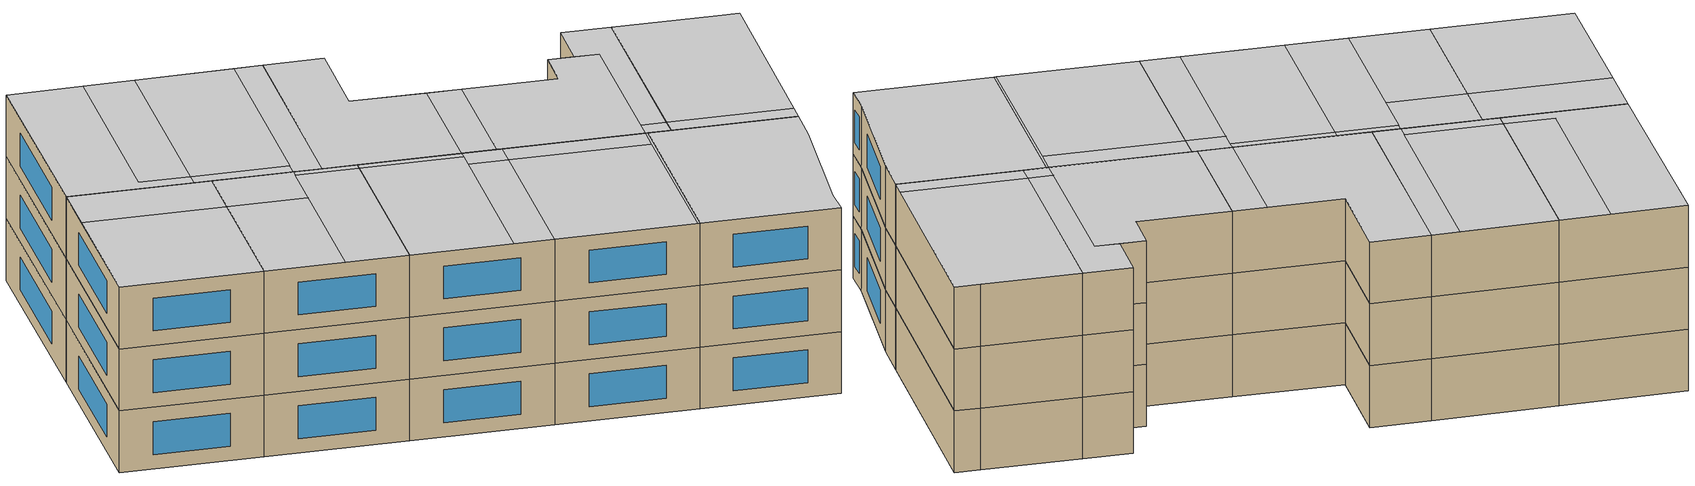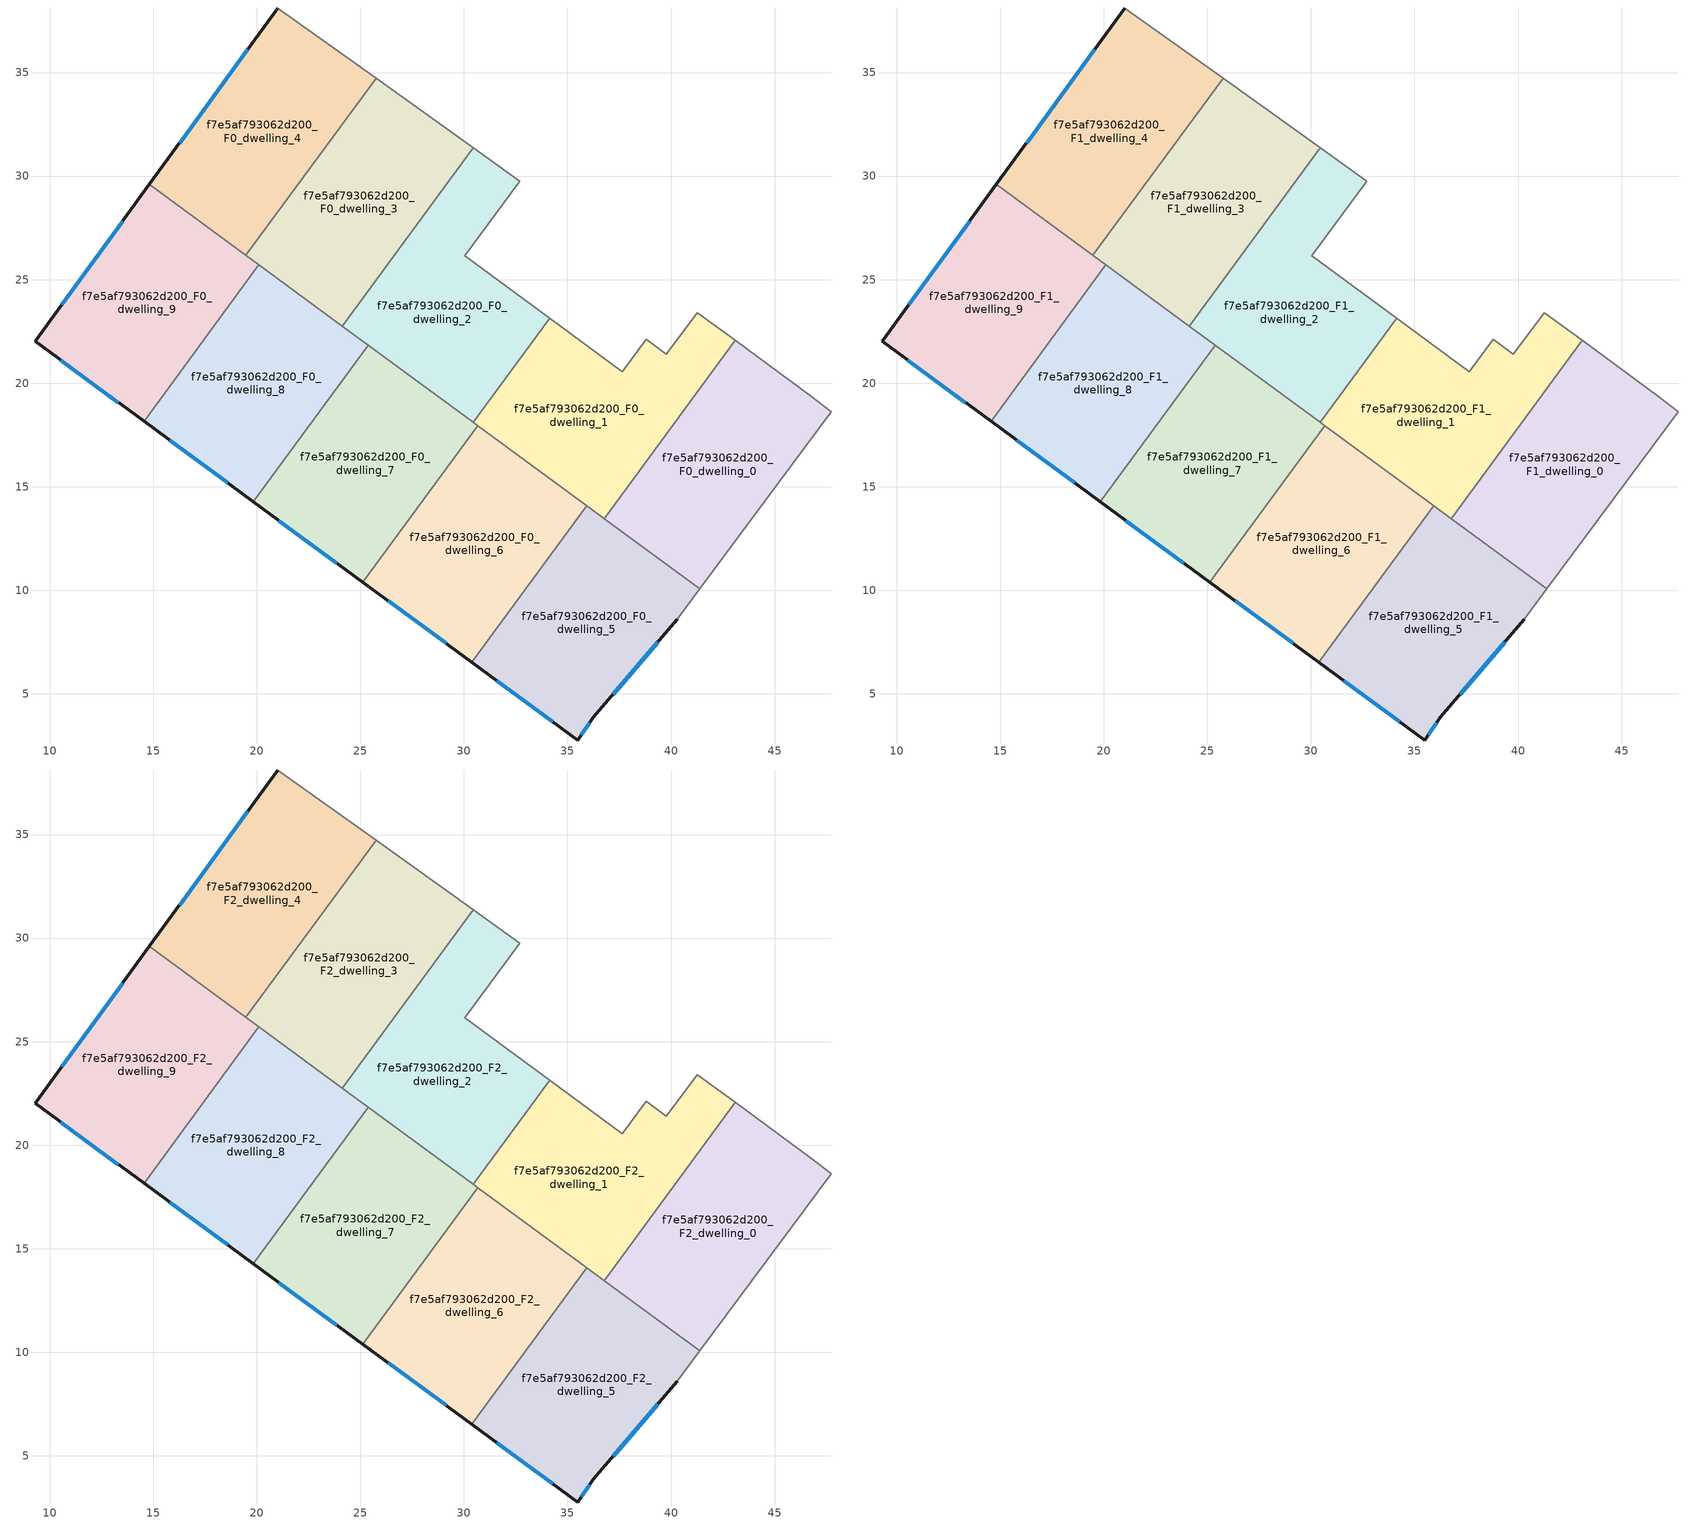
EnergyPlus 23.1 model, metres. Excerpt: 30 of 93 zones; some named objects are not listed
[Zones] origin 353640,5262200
f7e5af793062d200_F0_dwelling_0
 floor ground (EU_floor_Construction): 46.79,19.33 47.75,18.62 41.39,10.07 36.78,13.46 43.1,22.06 z0
 wall to f7e5af793062d200_F0_dwelling_1 (EU_wall_Construction): 43.1,22.06 36.78,13.46 z0:3
 wall adiabatic (EU_wall_Construction): 41.39,10.07 47.75,18.62 46.79,19.33 43.1,22.06 z0:3
 wall to f7e5af793062d200_F0_dwelling_5 (EU_wall_Construction): 36.78,13.46 41.39,10.07 z0:3
f7e5af793062d200_F0_dwelling_1
 floor ground (EU_floor_Construction): 43.1,22.06 36.78,13.46 30.66,17.95 30.46,18.1 34.15,23.13 37.64,20.55 38.8,22.12 39.78,21.4 41.27,23.41 z0
 wall adiabatic (EU_wall_Construction): 43.1,22.06 41.27,23.41 39.78,21.4 38.8,22.12 37.64,20.55 34.15,23.13 z0:3
 wall to f7e5af793062d200_F0_dwelling_2 (EU_wall_Construction): 34.15,23.13 30.46,18.1 z0:3
 wall to f7e5af793062d200_F0_dwelling_6 (EU_wall_Construction): 30.66,17.95 35.93,14.08 z0:3
 wall to f7e5af793062d200_F0_dwelling_7 (EU_wall_Construction): 30.46,18.1 30.66,17.95 z0:3
 wall to f7e5af793062d200_F0_dwelling_5 (EU_wall_Construction): 35.93,14.08 36.78,13.46 z0:3
f7e5af793062d200_F0_dwelling_2
 floor ground (EU_floor_Construction): 32.7,29.74 30.04,26.16 34.15,23.13 30.46,18.1 24.12,22.75 30.44,31.36 z0
 wall to f7e5af793062d200_F0_dwelling_3 (EU_wall_Construction): 30.44,31.36 24.12,22.75 z0:3
 wall adiabatic (EU_wall_Construction): 34.15,23.13 30.04,26.16 32.7,29.74 30.44,31.36 z0:3
 wall to f7e5af793062d200_F0_dwelling_7 (EU_wall_Construction): 25.38,21.83 30.46,18.1 z0:3
 wall to f7e5af793062d200_F0_dwelling_8 (EU_wall_Construction): 24.12,22.75 25.38,21.83 z0:3
f7e5af793062d200_F0_dwelling_3
 floor ground (EU_floor_Construction): 30.44,31.36 24.12,22.75 19.47,26.17 25.76,34.72 z0
 wall to f7e5af793062d200_F0_dwelling_4 (EU_wall_Construction): 25.76,34.72 19.47,26.17 z0:3
 wall adiabatic (EU_wall_Construction): 30.44,31.36 25.76,34.72 z0:3
 wall to f7e5af793062d200_F0_dwelling_8 (EU_wall_Construction): 20.1,25.71 24.12,22.75 z0:3
 wall to f7e5af793062d200_F0_dwelling_9 (EU_wall_Construction): 19.47,26.17 20.1,25.71 z0:3
f7e5af793062d200_F0_dwelling_4
 floor ground (EU_floor_Construction): 25.76,34.72 19.47,26.17 14.81,29.59 21.02,38.12 z0
 wall outside (EU_wall_Construction): 21.02,38.12 14.81,29.59 z0:3
 wall adiabatic (EU_wall_Construction): 25.76,34.72 21.02,38.12 z0:3
 wall to f7e5af793062d200_F0_dwelling_9 (EU_wall_Construction): 14.81,29.59 19.47,26.17 z0:3
 window (EU_Window_Construction): 19.56,36.11 16.27,31.6 z0.7:2.3
f7e5af793062d200_F0_dwelling_5
 floor ground (EU_floor_Construction): 41.39,10.07 40.3,8.6 36.25,3.87 35.49,2.77 30.38,6.52 35.93,14.08 z0
 wall outside (EU_wall_Construction): 30.38,6.52 35.49,2.77 36.25,3.87 40.3,8.6 z0:3
 wall to f7e5af793062d200_F0_dwelling_6 (EU_wall_Construction): 35.93,14.08 30.38,6.52 z0:3
 wall adiabatic (EU_wall_Construction): 40.3,8.6 41.39,10.07 z0:3
 window (EU_Window_Construction): 37.2,4.98 39.35,7.49 / 35.67,3.03 36.07,3.61 / 31.58,5.64 34.29,3.65 z0.7:2.3
f7e5af793062d200_F0_dwelling_6
 floor ground (EU_floor_Construction): 35.93,14.08 30.38,6.52 25.1,10.4 30.66,17.95 z0
 wall outside (EU_wall_Construction): 25.1,10.4 30.38,6.52 z0:3
 wall to f7e5af793062d200_F0_dwelling_7 (EU_wall_Construction): 30.66,17.95 25.1,10.4 z0:3
 window (EU_Window_Construction): 26.34,9.49 29.14,7.43 z0.7:2.3
f7e5af793062d200_F0_dwelling_7
 floor ground (EU_floor_Construction): 30.66,17.95 25.1,10.4 19.83,14.28 25.38,21.83 z0
 wall outside (EU_wall_Construction): 19.83,14.28 25.1,10.4 z0:3
 wall to f7e5af793062d200_F0_dwelling_8 (EU_wall_Construction): 25.38,21.83 19.83,14.28 z0:3
 window (EU_Window_Construction): 21.07,13.36 23.87,11.31 z0.7:2.3
f7e5af793062d200_F0_dwelling_8
 floor ground (EU_floor_Construction): 25.38,21.83 19.83,14.28 14.55,18.15 20.1,25.71 z0
 wall outside (EU_wall_Construction): 14.55,18.15 19.83,14.28 z0:3
 wall to f7e5af793062d200_F0_dwelling_9 (EU_wall_Construction): 20.1,25.71 14.55,18.15 z0:3
 window (EU_Window_Construction): 15.79,17.24 18.59,15.19 z0.7:2.3
f7e5af793062d200_F0_dwelling_9
 floor ground (EU_floor_Construction): 20.1,25.71 14.55,18.15 9.29,22.02 14.81,29.59 z0
 wall outside (EU_wall_Construction): 14.81,29.59 9.29,22.02 14.55,18.15 z0:3
 window (EU_Window_Construction): 10.53,21.11 13.32,19.06 / 13.52,27.82 10.59,23.8 z0.7:2.3
f7e5af793062d200_F1_dwelling_0
 floor to f7e5af793062d200_F0_dwelling_0 (EU_floor_Construction): 46.79,19.33 47.75,18.62 41.39,10.07 36.78,13.46 43.1,22.06 z3
 wall to f7e5af793062d200_F1_dwelling_1 (EU_wall_Construction): 43.1,22.06 36.78,13.46 z3:6
 wall adiabatic (EU_wall_Construction): 41.39,10.07 47.75,18.62 46.79,19.33 43.1,22.06 z3:6
 wall to f7e5af793062d200_F1_dwelling_5 (EU_wall_Construction): 36.78,13.46 41.39,10.07 z3:6
f7e5af793062d200_F1_dwelling_1
 floor to f7e5af793062d200_F0_dwelling_1 (EU_floor_Construction): 43.1,22.06 36.78,13.46 30.66,17.95 30.46,18.1 34.15,23.13 37.64,20.55 38.8,22.12 39.78,21.4 41.27,23.41 z3
 wall adiabatic (EU_wall_Construction): 43.1,22.06 41.27,23.41 39.78,21.4 38.8,22.12 37.64,20.55 34.15,23.13 z3:6
 wall to f7e5af793062d200_F1_dwelling_2 (EU_wall_Construction): 34.15,23.13 30.46,18.1 z3:6
 wall to f7e5af793062d200_F1_dwelling_6 (EU_wall_Construction): 30.66,17.95 35.93,14.08 z3:6
 wall to f7e5af793062d200_F1_dwelling_7 (EU_wall_Construction): 30.46,18.1 30.66,17.95 z3:6
 wall to f7e5af793062d200_F1_dwelling_5 (EU_wall_Construction): 35.93,14.08 36.78,13.46 z3:6
f7e5af793062d200_F1_dwelling_2
 floor to f7e5af793062d200_F0_dwelling_2 (EU_floor_Construction): 32.7,29.74 30.04,26.16 34.15,23.13 30.46,18.1 24.12,22.75 30.44,31.36 z3
 wall to f7e5af793062d200_F1_dwelling_3 (EU_wall_Construction): 30.44,31.36 24.12,22.75 z3:6
 wall adiabatic (EU_wall_Construction): 34.15,23.13 30.04,26.16 32.7,29.74 30.44,31.36 z3:6
 wall to f7e5af793062d200_F1_dwelling_7 (EU_wall_Construction): 25.38,21.83 30.46,18.1 z3:6
 wall to f7e5af793062d200_F1_dwelling_8 (EU_wall_Construction): 24.12,22.75 25.38,21.83 z3:6
f7e5af793062d200_F1_dwelling_3
 floor to f7e5af793062d200_F0_dwelling_3 (EU_floor_Construction): 30.44,31.36 24.12,22.75 19.47,26.17 25.76,34.72 z3
 wall to f7e5af793062d200_F1_dwelling_4 (EU_wall_Construction): 25.76,34.72 19.47,26.17 z3:6
 wall adiabatic (EU_wall_Construction): 30.44,31.36 25.76,34.72 z3:6
 wall to f7e5af793062d200_F1_dwelling_8 (EU_wall_Construction): 20.1,25.71 24.12,22.75 z3:6
 wall to f7e5af793062d200_F1_dwelling_9 (EU_wall_Construction): 19.47,26.17 20.1,25.71 z3:6
f7e5af793062d200_F1_dwelling_4
 floor to f7e5af793062d200_F0_dwelling_4 (EU_floor_Construction): 25.76,34.72 19.47,26.17 14.81,29.59 21.02,38.12 z3
 wall outside (EU_wall_Construction): 21.02,38.12 14.81,29.59 z3:6
 wall adiabatic (EU_wall_Construction): 25.76,34.72 21.02,38.12 z3:6
 wall to f7e5af793062d200_F1_dwelling_9 (EU_wall_Construction): 14.81,29.59 19.47,26.17 z3:6
 window (EU_Window_Construction): 19.56,36.11 16.27,31.6 z3.7:5.3
f7e5af793062d200_F1_dwelling_5
 floor to f7e5af793062d200_F0_dwelling_5 (EU_floor_Construction): 41.39,10.07 40.3,8.6 36.25,3.87 35.49,2.77 30.38,6.52 35.93,14.08 z3
 wall outside (EU_wall_Construction): 30.38,6.52 35.49,2.77 36.25,3.87 40.3,8.6 z3:6
 wall to f7e5af793062d200_F1_dwelling_6 (EU_wall_Construction): 35.93,14.08 30.38,6.52 z3:6
 wall adiabatic (EU_wall_Construction): 40.3,8.6 41.39,10.07 z3:6
 window (EU_Window_Construction): 37.2,4.98 39.35,7.49 / 35.67,3.03 36.07,3.61 / 31.58,5.64 34.29,3.65 z3.7:5.3
f7e5af793062d200_F1_dwelling_6
 floor to f7e5af793062d200_F0_dwelling_6 (EU_floor_Construction): 35.93,14.08 30.38,6.52 25.1,10.4 30.66,17.95 z3
 wall outside (EU_wall_Construction): 25.1,10.4 30.38,6.52 z3:6
 wall to f7e5af793062d200_F1_dwelling_7 (EU_wall_Construction): 30.66,17.95 25.1,10.4 z3:6
 window (EU_Window_Construction): 26.34,9.49 29.14,7.43 z3.7:5.3
f7e5af793062d200_F1_dwelling_7
 floor to f7e5af793062d200_F0_dwelling_7 (EU_floor_Construction): 30.66,17.95 25.1,10.4 19.83,14.28 25.38,21.83 z3
 wall outside (EU_wall_Construction): 19.83,14.28 25.1,10.4 z3:6
 wall to f7e5af793062d200_F1_dwelling_8 (EU_wall_Construction): 25.38,21.83 19.83,14.28 z3:6
 window (EU_Window_Construction): 21.07,13.36 23.87,11.31 z3.7:5.3
f7e5af793062d200_F1_dwelling_8
 floor to f7e5af793062d200_F0_dwelling_8 (EU_floor_Construction): 25.38,21.83 19.83,14.28 14.55,18.15 20.1,25.71 z3
 wall outside (EU_wall_Construction): 14.55,18.15 19.83,14.28 z3:6
 wall to f7e5af793062d200_F1_dwelling_9 (EU_wall_Construction): 20.1,25.71 14.55,18.15 z3:6
 window (EU_Window_Construction): 15.79,17.24 18.59,15.19 z3.7:5.3
f7e5af793062d200_F1_dwelling_9
 floor to f7e5af793062d200_F0_dwelling_9 (EU_floor_Construction): 20.1,25.71 14.55,18.15 9.29,22.02 14.81,29.59 z3
 wall outside (EU_wall_Construction): 14.81,29.59 9.29,22.02 14.55,18.15 z3:6
 window (EU_Window_Construction): 10.53,21.11 13.32,19.06 / 13.52,27.82 10.59,23.8 z3.7:5.3
f7e5af793062d200_F2_dwelling_0
 floor to f7e5af793062d200_F1_dwelling_0 (EU_floor_Construction): 46.79,19.33 47.75,18.62 41.39,10.07 36.78,13.46 43.1,22.06 z6
 wall to f7e5af793062d200_F2_dwelling_1 (EU_wall_Construction): 43.1,22.06 36.78,13.46 z6:9
 wall adiabatic (EU_wall_Construction): 41.39,10.07 47.75,18.62 46.79,19.33 43.1,22.06 z6:9
 wall to f7e5af793062d200_F2_dwelling_5 (EU_wall_Construction): 36.78,13.46 41.39,10.07 z6:9
 ceiling to f7e5af793062d200_F3_dwelling_1 (EU_floor_Construction): 41.88,10.73 47.75,18.62 46.79,19.33 43.1,22.06 37.26,14.12 z9
 ceiling adiabatic (EU_roof_Construction): 41.39,10.07 41.88,10.73 37.26,14.12 36.78,13.46 z9
f7e5af793062d200_F2_dwelling_1
 floor to f7e5af793062d200_F1_dwelling_1 (EU_floor_Construction): 43.1,22.06 36.78,13.46 30.66,17.95 30.46,18.1 34.15,23.13 37.64,20.55 38.8,22.12 39.78,21.4 41.27,23.41 z6
 wall adiabatic (EU_wall_Construction): 43.1,22.06 41.27,23.41 39.78,21.4 38.8,22.12 37.64,20.55 34.15,23.13 z6:9
 wall to f7e5af793062d200_F2_dwelling_2 (EU_wall_Construction): 34.15,23.13 30.46,18.1 z6:9
 wall to f7e5af793062d200_F2_dwelling_6 (EU_wall_Construction): 30.66,17.95 35.93,14.08 z6:9
 wall to f7e5af793062d200_F2_dwelling_7 (EU_wall_Construction): 30.46,18.1 30.66,17.95 z6:9
 wall to f7e5af793062d200_F2_dwelling_5 (EU_wall_Construction): 35.93,14.08 36.78,13.46 z6:9
 ceiling to f7e5af793062d200_F3_dwelling_3 (EU_floor_Construction): 35.83,14.15 40.67,20.73 38.8,22.12 37.64,20.55 34.15,23.13 30.46,18.1 30.66,17.95 z9
 ceiling to f7e5af793062d200_F3_dwelling_1 (EU_floor_Construction): 37.26,14.12 43.1,22.06 41.27,23.41 39.78,21.4 40.67,20.73 36.32,14.81 z9
 ceiling to f7e5af793062d200_F3_dwelling_0 (EU_floor_Construction): 36.78,13.46 37.26,14.12 36.32,14.81 35.83,14.15 z9
f7e5af793062d200_F2_dwelling_2
 floor to f7e5af793062d200_F1_dwelling_2 (EU_floor_Construction): 32.7,29.74 30.04,26.16 34.15,23.13 30.46,18.1 24.12,22.75 30.44,31.36 z6
 wall to f7e5af793062d200_F2_dwelling_3 (EU_wall_Construction): 30.44,31.36 24.12,22.75 z6:9
 wall adiabatic (EU_wall_Construction): 34.15,23.13 30.04,26.16 32.7,29.74 30.44,31.36 z6:9
 wall to f7e5af793062d200_F2_dwelling_7 (EU_wall_Construction): 25.38,21.83 30.46,18.1 z6:9
 wall to f7e5af793062d200_F2_dwelling_8 (EU_wall_Construction): 24.12,22.75 25.38,21.83 z6:9
 ceiling to f7e5af793062d200_F3_dwelling_5 (EU_floor_Construction): 29.17,19.05 32.86,24.08 30.04,26.16 32.7,29.74 30.44,31.36 24.12,22.75 z9
 ceiling to f7e5af793062d200_F3_dwelling_3 (EU_floor_Construction): 30.46,18.1 34.15,23.13 32.86,24.08 29.17,19.05 z9
f7e5af793062d200_F2_dwelling_3
 floor to f7e5af793062d200_F1_dwelling_3 (EU_floor_Construction): 30.44,31.36 24.12,22.75 19.47,26.17 25.76,34.72 z6
 wall to f7e5af793062d200_F2_dwelling_4 (EU_wall_Construction): 25.76,34.72 19.47,26.17 z6:9
 wall adiabatic (EU_wall_Construction): 30.44,31.36 25.76,34.72 z6:9
 wall to f7e5af793062d200_F2_dwelling_8 (EU_wall_Construction): 20.1,25.71 24.12,22.75 z6:9
 wall to f7e5af793062d200_F2_dwelling_9 (EU_wall_Construction): 19.47,26.17 20.1,25.71 z6:9
 ceiling to f7e5af793062d200_F3_dwelling_7 (EU_floor_Construction): 23.43,24.03 29.38,32.12 25.76,34.72 19.84,26.67 z9
 ceiling to f7e5af793062d200_F3_dwelling_5 (EU_floor_Construction): 24.12,22.75 30.44,31.36 29.38,32.12 23.06,23.53 z9
 ceiling to f7e5af793062d200_F3_dwelling_8 (EU_floor_Construction): 23.06,23.53 23.43,24.03 19.84,26.67 19.47,26.17 z9
f7e5af793062d200_F2_dwelling_4
 floor to f7e5af793062d200_F1_dwelling_4 (EU_floor_Construction): 25.76,34.72 19.47,26.17 14.81,29.59 21.02,38.12 z6
 wall outside (EU_wall_Construction): 21.02,38.12 14.81,29.59 z6:9
 wall adiabatic (EU_wall_Construction): 25.76,34.72 21.02,38.12 z6:9
 wall to f7e5af793062d200_F2_dwelling_9 (EU_wall_Construction): 14.81,29.59 19.47,26.17 z6:9
 window (EU_Window_Construction): 19.56,36.11 16.27,31.6 z6.7:8.3
 ceiling to f7e5af793062d200_F3_dwelling_8 (EU_floor_Construction): 19.84,26.67 17.94,28.07 23.83,36.1 21.02,38.12 14.81,29.59 19.47,26.17 z9
 ceiling to f7e5af793062d200_F3_dwelling_7 (EU_floor_Construction): 19.84,26.67 25.76,34.72 23.83,36.1 17.94,28.07 z9
f7e5af793062d200_F2_dwelling_5
 floor to f7e5af793062d200_F1_dwelling_5 (EU_floor_Construction): 41.39,10.07 40.3,8.6 36.25,3.87 35.49,2.77 30.38,6.52 35.93,14.08 z6
 wall outside (EU_wall_Construction): 30.38,6.52 35.49,2.77 36.25,3.87 40.3,8.6 z6:9
 wall to f7e5af793062d200_F2_dwelling_6 (EU_wall_Construction): 35.93,14.08 30.38,6.52 z6:9
 wall adiabatic (EU_wall_Construction): 40.3,8.6 41.39,10.07 z6:9
 window (EU_Window_Construction): 37.2,4.98 39.35,7.49 / 35.67,3.03 36.07,3.61 / 31.58,5.64 34.29,3.65 z6.7:8.3
 ceiling to f7e5af793062d200_F3_dwelling_0 (EU_floor_Construction): 36.25,3.87 40.3,8.6 41.39,10.07 35.93,14.08 30.38,6.52 35.49,2.77 z9
f7e5af793062d200_F2_dwelling_6
 floor to f7e5af793062d200_F1_dwelling_6 (EU_floor_Construction): 35.93,14.08 30.38,6.52 25.1,10.4 30.66,17.95 z6
 wall outside (EU_wall_Construction): 25.1,10.4 30.38,6.52 z6:9
 wall to f7e5af793062d200_F2_dwelling_7 (EU_wall_Construction): 30.66,17.95 25.1,10.4 z6:9
 window (EU_Window_Construction): 26.34,9.49 29.14,7.43 z6.7:8.3
 ceiling to f7e5af793062d200_F3_dwelling_2 (EU_floor_Construction): 30.28,6.59 35.16,13.24 29.99,17.04 25.1,10.4 z9
 ceiling to f7e5af793062d200_F3_dwelling_3 (EU_floor_Construction): 35.16,13.24 35.83,14.15 30.66,17.95 29.99,17.04 z9
 ceiling to f7e5af793062d200_F3_dwelling_0 (EU_floor_Construction): 30.38,6.52 35.93,14.08 35.83,14.15 30.28,6.59 z9
f7e5af793062d200_F2_dwelling_7
 floor to f7e5af793062d200_F1_dwelling_7 (EU_floor_Construction): 30.66,17.95 25.1,10.4 19.83,14.28 25.38,21.83 z6
 wall outside (EU_wall_Construction): 19.83,14.28 25.1,10.4 z6:9
 wall to f7e5af793062d200_F2_dwelling_8 (EU_wall_Construction): 25.38,21.83 19.83,14.28 z6:9
 window (EU_Window_Construction): 21.07,13.36 23.87,11.31 z6.7:8.3
 ceiling to f7e5af793062d200_F3_dwelling_4 (EU_floor_Construction): 23.62,11.49 28.95,18.75 25.16,21.53 19.83,14.28 z9
 ceiling to f7e5af793062d200_F3_dwelling_5 (EU_floor_Construction): 28.95,18.75 29.17,19.05 25.38,21.83 25.16,21.53 z9
 ceiling to f7e5af793062d200_F3_dwelling_3 (EU_floor_Construction): 29.99,17.04 30.66,17.95 29.17,19.05 28.5,18.14 z9
 ceiling adiabatic (EU_roof_Construction): 25.1,10.4 29.99,17.04 28.5,18.14 23.62,11.49 z9
f7e5af793062d200_F2_dwelling_8
 floor to f7e5af793062d200_F1_dwelling_8 (EU_floor_Construction): 25.38,21.83 19.83,14.28 14.55,18.15 20.1,25.71 z6
 wall outside (EU_wall_Construction): 14.55,18.15 19.83,14.28 z6:9
 wall to f7e5af793062d200_F2_dwelling_9 (EU_wall_Construction): 20.1,25.71 14.55,18.15 z6:9
 window (EU_Window_Construction): 15.79,17.24 18.59,15.19 z6.7:8.3
 ceiling to f7e5af793062d200_F3_dwelling_4 (EU_floor_Construction): 19.83,14.28 25.16,21.53 22.85,23.23 17.51,15.98 z9
 ceiling to f7e5af793062d200_F3_dwelling_6 (EU_floor_Construction): 17.51,15.98 21.47,21.36 18.51,23.53 14.55,18.15 z9
 ceiling to f7e5af793062d200_F3_dwelling_8 (EU_floor_Construction): 21.47,21.36 23.06,23.53 20.1,25.71 18.51,23.53 z9
 ceiling to f7e5af793062d200_F3_dwelling_5 (EU_floor_Construction): 25.16,21.53 25.38,21.83 23.06,23.53 22.85,23.23 z9
f7e5af793062d200_F2_dwelling_9
 floor to f7e5af793062d200_F1_dwelling_9 (EU_floor_Construction): 20.1,25.71 14.55,18.15 9.29,22.02 14.81,29.59 z6
 wall outside (EU_wall_Construction): 14.81,29.59 9.29,22.02 14.55,18.15 z6:9
 window (EU_Window_Construction): 10.53,21.11 13.32,19.06 / 13.52,27.82 10.59,23.8 z6.7:8.3
 ceiling to f7e5af793062d200_F3_dwelling_6 (EU_floor_Construction): 14.55,18.15 18.51,23.53 13.22,27.41 9.29,22.02 z9
 ceiling to f7e5af793062d200_F3_dwelling_8 (EU_floor_Construction): 18.51,23.53 20.1,25.71 14.81,29.59 13.22,27.41 z9
[Building]
EU S2 Campaign: North Axis=0; Terrain=City; Solar Distribution=FullExterior
[Site:Location]
Budapest.Ferenc.Liszt.Intl.AP: Latitude=47.437; Longitude=19.256; Time Zone=1; Elevation=185
[SizingPeriod:WeatherFileDays]
AnnualSizingPeriod: Begin Month=1; Begin Day of Month=1; End Month=12; End Day of Month=31; Day of Week for Start Day=Monday; Use Weather File Daylight Saving Period=No; Use Weather File Rain and Snow Indicators=No
[MATERIAL]
EU_InternalMass_Material: Roughness=MediumRough; Thickness=0.1; Conductivity=1; Density=1800; Specific Heat=900; Thermal Absorptance=0.9; Solar Absorptance=0.7; Visible Absorptance=0.7
[MATERIAL:NOMASS] Roughness=MediumRough; Thermal Absorptance=0.9; Solar Absorptance=0.7; Visible Absorptance=0.7
Name | Thermal Resistance
EU_wall_NoMass | 0.832559
EU_roof_NoMass | 1.39638
EU_floor_NoMass | 0.872794
[WINDOWMATERIAL:SIMPLEGLAZINGSYSTEM]
EU_Window_SimpleGlazing: UFactor=2.79869; Solar Heat Gain Coefficient=0.75; Visible Transmittance=0.75
[CONSTRUCTION]
EU_wall_Construction: EU_wall_NoMass
EU_roof_Construction: EU_roof_NoMass
EU_floor_Construction: EU_floor_NoMass
EU_Window_Construction: EU_Window_SimpleGlazing
EU_InternalMass_Construction: EU_InternalMass_Material
[ZONE] Type=1; Multiplier=1; Ceiling Height=autocalculate; Floor Area=autocalculate; Part of Total Floor Area=Yes
Name | Volume
f7e5af793062d200_F0_dwelling_0; f7e5af793062d200_F1_dwelling_0; f7e5af793062d200_F2_dwelling_0 | 184.165
f7e5af793062d200_F0_dwelling_1; f7e5af793062d200_F1_dwelling_1; f7e5af793062d200_F2_dwelling_1 | 184.169
f7e5af793062d200_F0_dwelling_2; f7e5af793062d200_F1_dwelling_2; f7e5af793062d200_F2_dwelling_2 | 184.148
f7e5af793062d200_F0_dwelling_3; f7e5af793062d200_F1_dwelling_3; f7e5af793062d200_F2_dwelling_3 | 184.151
f7e5af793062d200_F0_dwelling_4; f7e5af793062d200_F1_dwelling_4; f7e5af793062d200_F2_dwelling_4 | 184.162
f7e5af793062d200_F0_dwelling_5; f7e5af793062d200_F1_dwelling_5; f7e5af793062d200_F2_dwelling_5 | 184.166
f7e5af793062d200_F0_dwelling_6; f7e5af793062d200_F1_dwelling_6; f7e5af793062d200_F2_dwelling_6; f7e5af793062d200_F0_dwelling_7; f7e5af793062d200_F1_dwelling_7; f7e5af793062d200_F2_dwelling_7 | 184.144
f7e5af793062d200_F0_dwelling_8; f7e5af793062d200_F1_dwelling_8; f7e5af793062d200_F2_dwelling_8 | 184.177
f7e5af793062d200_F0_dwelling_9; f7e5af793062d200_F1_dwelling_9; f7e5af793062d200_F2_dwelling_9 | 184.155
[INTERNALMASS] Construction=EU_InternalMass_Construction
Name | Zone or ZoneList | Surface Area
f7e5af793062d200_F0_dwelling_0_EU_InternalMass | f7e5af793062d200_F0_dwelling_0 | 61.3885
f7e5af793062d200_F0_dwelling_1_EU_InternalMass | f7e5af793062d200_F0_dwelling_1 | 61.3922
f7e5af793062d200_F0_dwelling_2_EU_InternalMass | f7e5af793062d200_F0_dwelling_2 | 61.3829
f7e5af793062d200_F0_dwelling_3_EU_InternalMass | f7e5af793062d200_F0_dwelling_3 | 61.3834
f7e5af793062d200_F0_dwelling_4_EU_InternalMass | f7e5af793062d200_F0_dwelling_4 | 61.3874
f7e5af793062d200_F0_dwelling_5_EU_InternalMass | f7e5af793062d200_F0_dwelling_5 | 61.3885
f7e5af793062d200_F0_dwelling_6_EU_InternalMass | f7e5af793062d200_F0_dwelling_6 | 61.3813
f7e5af793062d200_F0_dwelling_7_EU_InternalMass | f7e5af793062d200_F0_dwelling_7 | 61.3813
f7e5af793062d200_F0_dwelling_8_EU_InternalMass | f7e5af793062d200_F0_dwelling_8 | 61.3924
f7e5af793062d200_F0_dwelling_9_EU_InternalMass | f7e5af793062d200_F0_dwelling_9 | 61.385
f7e5af793062d200_F1_dwelling_0_EU_InternalMass | f7e5af793062d200_F1_dwelling_0 | 61.3885
f7e5af793062d200_F1_dwelling_1_EU_InternalMass | f7e5af793062d200_F1_dwelling_1 | 61.3922
f7e5af793062d200_F1_dwelling_2_EU_InternalMass | f7e5af793062d200_F1_dwelling_2 | 61.3829
f7e5af793062d200_F1_dwelling_3_EU_InternalMass | f7e5af793062d200_F1_dwelling_3 | 61.3834
f7e5af793062d200_F1_dwelling_4_EU_InternalMass | f7e5af793062d200_F1_dwelling_4 | 61.3874
f7e5af793062d200_F1_dwelling_5_EU_InternalMass | f7e5af793062d200_F1_dwelling_5 | 61.3885
f7e5af793062d200_F1_dwelling_6_EU_InternalMass | f7e5af793062d200_F1_dwelling_6 | 61.3813
f7e5af793062d200_F1_dwelling_7_EU_InternalMass | f7e5af793062d200_F1_dwelling_7 | 61.3813
f7e5af793062d200_F1_dwelling_8_EU_InternalMass | f7e5af793062d200_F1_dwelling_8 | 61.3924
f7e5af793062d200_F1_dwelling_9_EU_InternalMass | f7e5af793062d200_F1_dwelling_9 | 61.385
f7e5af793062d200_F2_dwelling_0_EU_InternalMass | f7e5af793062d200_F2_dwelling_0 | 61.3885
f7e5af793062d200_F2_dwelling_1_EU_InternalMass | f7e5af793062d200_F2_dwelling_1 | 61.3922
f7e5af793062d200_F2_dwelling_2_EU_InternalMass | f7e5af793062d200_F2_dwelling_2 | 61.3829
f7e5af793062d200_F2_dwelling_3_EU_InternalMass | f7e5af793062d200_F2_dwelling_3 | 61.3834
f7e5af793062d200_F2_dwelling_4_EU_InternalMass | f7e5af793062d200_F2_dwelling_4 | 61.3874
f7e5af793062d200_F2_dwelling_5_EU_InternalMass | f7e5af793062d200_F2_dwelling_5 | 61.3885
f7e5af793062d200_F2_dwelling_6_EU_InternalMass | f7e5af793062d200_F2_dwelling_6 | 61.3813
f7e5af793062d200_F2_dwelling_7_EU_InternalMass | f7e5af793062d200_F2_dwelling_7 | 61.3813
f7e5af793062d200_F2_dwelling_8_EU_InternalMass | f7e5af793062d200_F2_dwelling_8 | 61.3924
f7e5af793062d200_F2_dwelling_9_EU_InternalMass | f7e5af793062d200_F2_dwelling_9 | 61.385
[OTHEREQUIPMENT] Fuel Type=Electricity; Design Level Calculation Method=Watts/Area; Power per Zone Floor Area=1; Fraction Latent=0; Fraction Radiant=0; Fraction Lost=0; Carbon Dioxide Generation Rate=0; EndUse Subcategory=EU_Step8_InternalGains
Name | Zone or ZoneList or Space or SpaceList | Schedule
EU_Step8_InternalGain_f7e5af793062d200_F0_dwelling_0_f000 | f7e5af793062d200_F0_dwelling_0 | EU_Step8_GainSchedule_f7e5af793062d200_F0_dwelling_0_f000
EU_Step8_InternalGain_f7e5af793062d200_F0_dwelling_1_f000 | f7e5af793062d200_F0_dwelling_1 | EU_Step8_GainSchedule_f7e5af793062d200_F0_dwelling_1_f000
EU_Step8_InternalGain_f7e5af793062d200_F0_dwelling_2_f000 | f7e5af793062d200_F0_dwelling_2 | EU_Step8_GainSchedule_f7e5af793062d200_F0_dwelling_2_f000
EU_Step8_InternalGain_f7e5af793062d200_F0_dwelling_3_f000 | f7e5af793062d200_F0_dwelling_3 | EU_Step8_GainSchedule_f7e5af793062d200_F0_dwelling_3_f000
EU_Step8_InternalGain_f7e5af793062d200_F0_dwelling_4_f000 | f7e5af793062d200_F0_dwelling_4 | EU_Step8_GainSchedule_f7e5af793062d200_F0_dwelling_4_f000
EU_Step8_InternalGain_f7e5af793062d200_F0_dwelling_5_f000 | f7e5af793062d200_F0_dwelling_5 | EU_Step8_GainSchedule_f7e5af793062d200_F0_dwelling_5_f000
EU_Step8_InternalGain_f7e5af793062d200_F0_dwelling_6_f000 | f7e5af793062d200_F0_dwelling_6 | EU_Step8_GainSchedule_f7e5af793062d200_F0_dwelling_6_f000
EU_Step8_InternalGain_f7e5af793062d200_F0_dwelling_7_f000 | f7e5af793062d200_F0_dwelling_7 | EU_Step8_GainSchedule_f7e5af793062d200_F0_dwelling_7_f000
EU_Step8_InternalGain_f7e5af793062d200_F0_dwelling_8_f000 | f7e5af793062d200_F0_dwelling_8 | EU_Step8_GainSchedule_f7e5af793062d200_F0_dwelling_8_f000
EU_Step8_InternalGain_f7e5af793062d200_F0_dwelling_9_f000 | f7e5af793062d200_F0_dwelling_9 | EU_Step8_GainSchedule_f7e5af793062d200_F0_dwelling_9_f000
EU_Step8_InternalGain_f7e5af793062d200_F1_dwelling_0_f000 | f7e5af793062d200_F1_dwelling_0 | EU_Step8_GainSchedule_f7e5af793062d200_F1_dwelling_0_f000
EU_Step8_InternalGain_f7e5af793062d200_F1_dwelling_1_f000 | f7e5af793062d200_F1_dwelling_1 | EU_Step8_GainSchedule_f7e5af793062d200_F1_dwelling_1_f000
EU_Step8_InternalGain_f7e5af793062d200_F1_dwelling_2_f000 | f7e5af793062d200_F1_dwelling_2 | EU_Step8_GainSchedule_f7e5af793062d200_F1_dwelling_2_f000
EU_Step8_InternalGain_f7e5af793062d200_F1_dwelling_3_f000 | f7e5af793062d200_F1_dwelling_3 | EU_Step8_GainSchedule_f7e5af793062d200_F1_dwelling_3_f000
EU_Step8_InternalGain_f7e5af793062d200_F1_dwelling_4_f000 | f7e5af793062d200_F1_dwelling_4 | EU_Step8_GainSchedule_f7e5af793062d200_F1_dwelling_4_f000
EU_Step8_InternalGain_f7e5af793062d200_F1_dwelling_5_f000 | f7e5af793062d200_F1_dwelling_5 | EU_Step8_GainSchedule_f7e5af793062d200_F1_dwelling_5_f000
EU_Step8_InternalGain_f7e5af793062d200_F1_dwelling_6_f000 | f7e5af793062d200_F1_dwelling_6 | EU_Step8_GainSchedule_f7e5af793062d200_F1_dwelling_6_f000
EU_Step8_InternalGain_f7e5af793062d200_F1_dwelling_7_f000 | f7e5af793062d200_F1_dwelling_7 | EU_Step8_GainSchedule_f7e5af793062d200_F1_dwelling_7_f000
EU_Step8_InternalGain_f7e5af793062d200_F1_dwelling_8_f000 | f7e5af793062d200_F1_dwelling_8 | EU_Step8_GainSchedule_f7e5af793062d200_F1_dwelling_8_f000
EU_Step8_InternalGain_f7e5af793062d200_F1_dwelling_9_f000 | f7e5af793062d200_F1_dwelling_9 | EU_Step8_GainSchedule_f7e5af793062d200_F1_dwelling_9_f000
EU_Step8_InternalGain_f7e5af793062d200_F2_dwelling_0_f000 | f7e5af793062d200_F2_dwelling_0 | EU_Step8_GainSchedule_f7e5af793062d200_F2_dwelling_0_f000
EU_Step8_InternalGain_f7e5af793062d200_F2_dwelling_1_f000 | f7e5af793062d200_F2_dwelling_1 | EU_Step8_GainSchedule_f7e5af793062d200_F2_dwelling_1_f000
EU_Step8_InternalGain_f7e5af793062d200_F2_dwelling_2_f000 | f7e5af793062d200_F2_dwelling_2 | EU_Step8_GainSchedule_f7e5af793062d200_F2_dwelling_2_f000
EU_Step8_InternalGain_f7e5af793062d200_F2_dwelling_3_f000 | f7e5af793062d200_F2_dwelling_3 | EU_Step8_GainSchedule_f7e5af793062d200_F2_dwelling_3_f000
EU_Step8_InternalGain_f7e5af793062d200_F2_dwelling_4_f000 | f7e5af793062d200_F2_dwelling_4 | EU_Step8_GainSchedule_f7e5af793062d200_F2_dwelling_4_f000
EU_Step8_InternalGain_f7e5af793062d200_F2_dwelling_5_f000 | f7e5af793062d200_F2_dwelling_5 | EU_Step8_GainSchedule_f7e5af793062d200_F2_dwelling_5_f000
EU_Step8_InternalGain_f7e5af793062d200_F2_dwelling_6_f000 | f7e5af793062d200_F2_dwelling_6 | EU_Step8_GainSchedule_f7e5af793062d200_F2_dwelling_6_f000
EU_Step8_InternalGain_f7e5af793062d200_F2_dwelling_7_f000 | f7e5af793062d200_F2_dwelling_7 | EU_Step8_GainSchedule_f7e5af793062d200_F2_dwelling_7_f000
EU_Step8_InternalGain_f7e5af793062d200_F2_dwelling_8_f000 | f7e5af793062d200_F2_dwelling_8 | EU_Step8_GainSchedule_f7e5af793062d200_F2_dwelling_8_f000
EU_Step8_InternalGain_f7e5af793062d200_F2_dwelling_9_f000 | f7e5af793062d200_F2_dwelling_9 | EU_Step8_GainSchedule_f7e5af793062d200_F2_dwelling_9_f000
[ZONEVENTILATION:DESIGNFLOWRATE] Schedule=EU_AlwaysOn; Design Flow Rate Calculation Method=AirChanges/Hour; Air Changes per Hour=0.475469; Ventilation Type=Natural; Fan Pressure Rise=0; Fan Total Efficiency=1; Constant Term Coefficient=1; Temperature Term Coefficient=0; Velocity Term Coefficient=0; Velocity Squared Term Coefficient=0; Minimum Indoor Temperature=-100; Maximum Indoor Temperature=100; Delta Temperature=-100; Minimum Outdoor Temperature=-100; Maximum Outdoor Temperature=100; Maximum Wind Speed=40
Name | Zone or ZoneList or Space or SpaceList
EU_ConstantAir_f7e5af793062d200_F0_dwelling_0 | f7e5af793062d200_F0_dwelling_0
EU_ConstantAir_f7e5af793062d200_F0_dwelling_1 | f7e5af793062d200_F0_dwelling_1
EU_ConstantAir_f7e5af793062d200_F0_dwelling_2 | f7e5af793062d200_F0_dwelling_2
EU_ConstantAir_f7e5af793062d200_F0_dwelling_3 | f7e5af793062d200_F0_dwelling_3
EU_ConstantAir_f7e5af793062d200_F0_dwelling_4 | f7e5af793062d200_F0_dwelling_4
EU_ConstantAir_f7e5af793062d200_F0_dwelling_5 | f7e5af793062d200_F0_dwelling_5
EU_ConstantAir_f7e5af793062d200_F0_dwelling_6 | f7e5af793062d200_F0_dwelling_6
EU_ConstantAir_f7e5af793062d200_F0_dwelling_7 | f7e5af793062d200_F0_dwelling_7
EU_ConstantAir_f7e5af793062d200_F0_dwelling_8 | f7e5af793062d200_F0_dwelling_8
EU_ConstantAir_f7e5af793062d200_F0_dwelling_9 | f7e5af793062d200_F0_dwelling_9
EU_ConstantAir_f7e5af793062d200_F1_dwelling_0 | f7e5af793062d200_F1_dwelling_0
EU_ConstantAir_f7e5af793062d200_F1_dwelling_1 | f7e5af793062d200_F1_dwelling_1
EU_ConstantAir_f7e5af793062d200_F1_dwelling_2 | f7e5af793062d200_F1_dwelling_2
EU_ConstantAir_f7e5af793062d200_F1_dwelling_3 | f7e5af793062d200_F1_dwelling_3
EU_ConstantAir_f7e5af793062d200_F1_dwelling_4 | f7e5af793062d200_F1_dwelling_4
EU_ConstantAir_f7e5af793062d200_F1_dwelling_5 | f7e5af793062d200_F1_dwelling_5
EU_ConstantAir_f7e5af793062d200_F1_dwelling_6 | f7e5af793062d200_F1_dwelling_6
EU_ConstantAir_f7e5af793062d200_F1_dwelling_7 | f7e5af793062d200_F1_dwelling_7
EU_ConstantAir_f7e5af793062d200_F1_dwelling_8 | f7e5af793062d200_F1_dwelling_8
EU_ConstantAir_f7e5af793062d200_F1_dwelling_9 | f7e5af793062d200_F1_dwelling_9
EU_ConstantAir_f7e5af793062d200_F2_dwelling_0 | f7e5af793062d200_F2_dwelling_0
EU_ConstantAir_f7e5af793062d200_F2_dwelling_1 | f7e5af793062d200_F2_dwelling_1
EU_ConstantAir_f7e5af793062d200_F2_dwelling_2 | f7e5af793062d200_F2_dwelling_2
EU_ConstantAir_f7e5af793062d200_F2_dwelling_3 | f7e5af793062d200_F2_dwelling_3
EU_ConstantAir_f7e5af793062d200_F2_dwelling_4 | f7e5af793062d200_F2_dwelling_4
EU_ConstantAir_f7e5af793062d200_F2_dwelling_5 | f7e5af793062d200_F2_dwelling_5
EU_ConstantAir_f7e5af793062d200_F2_dwelling_6 | f7e5af793062d200_F2_dwelling_6
EU_ConstantAir_f7e5af793062d200_F2_dwelling_7 | f7e5af793062d200_F2_dwelling_7
EU_ConstantAir_f7e5af793062d200_F2_dwelling_8 | f7e5af793062d200_F2_dwelling_8
EU_ConstantAir_f7e5af793062d200_F2_dwelling_9 | f7e5af793062d200_F2_dwelling_9
[HVACTEMPLATE:THERMOSTAT] Constant Heating Setpoint=20; Constant Cooling Setpoint=50
EU_HeatOnly_f7e5af793062d200_F0_dwelling_0; EU_HeatOnly_f7e5af793062d200_F0_dwelling_1; EU_HeatOnly_f7e5af793062d200_F0_dwelling_2; EU_HeatOnly_f7e5af793062d200_F0_dwelling_3; EU_HeatOnly_f7e5af793062d200_F0_dwelling_4; EU_HeatOnly_f7e5af793062d200_F0_dwelling_5; EU_HeatOnly_f7e5af793062d200_F0_dwelling_6; EU_HeatOnly_f7e5af793062d200_F0_dwelling_7; EU_HeatOnly_f7e5af793062d200_F0_dwelling_8; EU_HeatOnly_f7e5af793062d200_F0_dwelling_9; EU_HeatOnly_f7e5af793062d200_F1_dwelling_0; EU_HeatOnly_f7e5af793062d200_F1_dwelling_1; EU_HeatOnly_f7e5af793062d200_F1_dwelling_2; EU_HeatOnly_f7e5af793062d200_F1_dwelling_3; EU_HeatOnly_f7e5af793062d200_F1_dwelling_4; EU_HeatOnly_f7e5af793062d200_F1_dwelling_5; EU_HeatOnly_f7e5af793062d200_F1_dwelling_6; EU_HeatOnly_f7e5af793062d200_F1_dwelling_7; EU_HeatOnly_f7e5af793062d200_F1_dwelling_8
[HVACTEMPLATE:ZONE:IDEALLOADSAIRSYSTEM] System Availability Schedule=EU_AlwaysOn; Maximum Heating Supply Air Temperature=50; Minimum Cooling Supply Air Temperature=13; Maximum Heating Supply Air Humidity Ratio=0.0156; Minimum Cooling Supply Air Humidity Ratio=0.0077; Heating Limit=NoLimit; Cooling Limit=NoLimit; Heating Availability Schedule=EU_AlwaysOn; Cooling Availability Schedule=EU_CoolingOff; Dehumidification Control Type=ConstantSensibleHeatRatio; Cooling Sensible Heat Ratio=0.7; Dehumidification Setpoint=60; Humidification Control Type=None; Humidification Setpoint=30; Outdoor Air Method=None; Outdoor Air Flow Rate per Person=0.00944; Outdoor Air Flow Rate per Zone Floor Area=0; Outdoor Air Flow Rate per Zone=0; Demand Controlled Ventilation Type=None; Outdoor Air Economizer Type=NoEconomizer; Heat Recovery Type=None; Sensible Heat Recovery Effectiveness=0.7; Latent Heat Recovery Effectiveness=0.65
Name | Template Thermostat
f7e5af793062d200_F0_dwelling_0 | EU_HeatOnly_f7e5af793062d200_F0_dwelling_0
f7e5af793062d200_F0_dwelling_1 | EU_HeatOnly_f7e5af793062d200_F0_dwelling_1
f7e5af793062d200_F0_dwelling_2 | EU_HeatOnly_f7e5af793062d200_F0_dwelling_2
f7e5af793062d200_F0_dwelling_3 | EU_HeatOnly_f7e5af793062d200_F0_dwelling_3
f7e5af793062d200_F0_dwelling_4 | EU_HeatOnly_f7e5af793062d200_F0_dwelling_4
f7e5af793062d200_F0_dwelling_5 | EU_HeatOnly_f7e5af793062d200_F0_dwelling_5
f7e5af793062d200_F0_dwelling_6 | EU_HeatOnly_f7e5af793062d200_F0_dwelling_6
f7e5af793062d200_F0_dwelling_7 | EU_HeatOnly_f7e5af793062d200_F0_dwelling_7
f7e5af793062d200_F0_dwelling_8 | EU_HeatOnly_f7e5af793062d200_F0_dwelling_8
f7e5af793062d200_F0_dwelling_9 | EU_HeatOnly_f7e5af793062d200_F0_dwelling_9
f7e5af793062d200_F1_dwelling_0 | EU_HeatOnly_f7e5af793062d200_F1_dwelling_0
f7e5af793062d200_F1_dwelling_1 | EU_HeatOnly_f7e5af793062d200_F1_dwelling_1
f7e5af793062d200_F1_dwelling_2 | EU_HeatOnly_f7e5af793062d200_F1_dwelling_2
f7e5af793062d200_F1_dwelling_3 | EU_HeatOnly_f7e5af793062d200_F1_dwelling_3
f7e5af793062d200_F1_dwelling_4 | EU_HeatOnly_f7e5af793062d200_F1_dwelling_4
f7e5af793062d200_F1_dwelling_5 | EU_HeatOnly_f7e5af793062d200_F1_dwelling_5
f7e5af793062d200_F1_dwelling_6 | EU_HeatOnly_f7e5af793062d200_F1_dwelling_6
f7e5af793062d200_F1_dwelling_7 | EU_HeatOnly_f7e5af793062d200_F1_dwelling_7
f7e5af793062d200_F1_dwelling_8 | EU_HeatOnly_f7e5af793062d200_F1_dwelling_8
f7e5af793062d200_F1_dwelling_9 | EU_HeatOnly_f7e5af793062d200_F1_dwelling_9
f7e5af793062d200_F2_dwelling_0 | EU_HeatOnly_f7e5af793062d200_F2_dwelling_0
f7e5af793062d200_F2_dwelling_1 | EU_HeatOnly_f7e5af793062d200_F2_dwelling_1
f7e5af793062d200_F2_dwelling_2 | EU_HeatOnly_f7e5af793062d200_F2_dwelling_2
f7e5af793062d200_F2_dwelling_3 | EU_HeatOnly_f7e5af793062d200_F2_dwelling_3
f7e5af793062d200_F2_dwelling_4 | EU_HeatOnly_f7e5af793062d200_F2_dwelling_4
f7e5af793062d200_F2_dwelling_5 | EU_HeatOnly_f7e5af793062d200_F2_dwelling_5
f7e5af793062d200_F2_dwelling_6 | EU_HeatOnly_f7e5af793062d200_F2_dwelling_6
f7e5af793062d200_F2_dwelling_7 | EU_HeatOnly_f7e5af793062d200_F2_dwelling_7
f7e5af793062d200_F2_dwelling_8 | EU_HeatOnly_f7e5af793062d200_F2_dwelling_8
f7e5af793062d200_F2_dwelling_9 | EU_HeatOnly_f7e5af793062d200_F2_dwelling_9
[SIZING:ZONE] Zone Cooling Design Supply Air Temperature Input Method=SupplyAirTemperature; Zone Cooling Design Supply Air Temperature=13; Zone Heating Design Supply Air Temperature Input Method=SupplyAirTemperature; Zone Heating Design Supply Air Temperature=50; Zone Cooling Design Supply Air Humidity Ratio=0.008; Zone Heating Design Supply Air Humidity Ratio=0.008; Cooling Design Air Flow Method=DesignDay; Cooling Design Air Flow Rate=0; Cooling Minimum Air Flow per Zone Floor Area=0.000762; Cooling Minimum Air Flow=0; Cooling Minimum Air Flow Fraction=0.2; Heating Design Air Flow Method=DesignDay; Heating Design Air Flow Rate=0; Heating Maximum Air Flow per Zone Floor Area=0.002032; Heating Maximum Air Flow=0.141576; Heating Maximum Air Flow Fraction=0.3; Account for Dedicated Outdoor Air System=No; Dedicated Outdoor Air System Control Strategy=NeutralSupplyAir; Dedicated Outdoor Air Low Setpoint Temperature for Design=autosize; Dedicated Outdoor Air High Setpoint Temperature for Design=autosize; Zone Load Sizing Method=Sensible Load Only No Latent Load; Zone Latent Cooling Design Supply Air Humidity Ratio Input Method=HumidityRatioDifference; Zone Cooling Design Supply Air Humidity Ratio Difference=0.005; Zone Latent Heating Design Supply Air Humidity Ratio Input Method=HumidityRatioDifference; Zone Humidification Design Supply Air Humidity Ratio Difference=0.005
f7e5af793062d200_F0_dwelling_0; f7e5af793062d200_F0_dwelling_1; f7e5af793062d200_F0_dwelling_2; f7e5af793062d200_F0_dwelling_3; f7e5af793062d200_F0_dwelling_4; f7e5af793062d200_F0_dwelling_5; f7e5af793062d200_F0_dwelling_6; f7e5af793062d200_F0_dwelling_7; f7e5af793062d200_F0_dwelling_8; f7e5af793062d200_F0_dwelling_9; f7e5af793062d200_F1_dwelling_0; f7e5af793062d200_F1_dwelling_1; f7e5af793062d200_F1_dwelling_2; f7e5af793062d200_F1_dwelling_3; f7e5af793062d200_F1_dwelling_4; f7e5af793062d200_F1_dwelling_5; f7e5af793062d200_F1_dwelling_6; f7e5af793062d200_F1_dwelling_7; f7e5af793062d200_F1_dwelling_8; f7e5af793062d200_F1_dwelling_9; f7e5af793062d200_F2_dwelling_0; f7e5af793062d200_F2_dwelling_1; f7e5af793062d200_F2_dwelling_2; f7e5af793062d200_F2_dwelling_3; f7e5af793062d200_F2_dwelling_4; f7e5af793062d200_F2_dwelling_5; f7e5af793062d200_F2_dwelling_6; f7e5af793062d200_F2_dwelling_7; f7e5af793062d200_F2_dwelling_8; f7e5af793062d200_F2_dwelling_9
[SCHEDULE:CONSTANT]
Name | Hourly Value
EU_AlwaysOn | 1
EU_CoolingOff | 0
[SCHEDULE:FILE] Column Number=1; Rows to Skip at Top=0; Number of Hours of Data=8760; Column Separator=Comma; Interpolate to Timestep=No; Minutes per Item=60; Adjust Schedule for Daylight Savings=Yes
Name | File
EU_Step8_GainSchedule_f7e5af793062d200_F0_dwelling_0_f000 | ../../schedules/f7e5af793062d200/f7e5af793062d200_F0_dwelling_0_f000_gain.csv
EU_Step8_GainSchedule_f7e5af793062d200_F0_dwelling_1_f000 | ../../schedules/f7e5af793062d200/f7e5af793062d200_F0_dwelling_1_f000_gain.csv
EU_Step8_GainSchedule_f7e5af793062d200_F0_dwelling_2_f000 | ../../schedules/f7e5af793062d200/f7e5af793062d200_F0_dwelling_2_f000_gain.csv
EU_Step8_GainSchedule_f7e5af793062d200_F0_dwelling_3_f000 | ../../schedules/f7e5af793062d200/f7e5af793062d200_F0_dwelling_3_f000_gain.csv
EU_Step8_GainSchedule_f7e5af793062d200_F0_dwelling_4_f000 | ../../schedules/f7e5af793062d200/f7e5af793062d200_F0_dwelling_4_f000_gain.csv
EU_Step8_GainSchedule_f7e5af793062d200_F0_dwelling_5_f000 | ../../schedules/f7e5af793062d200/f7e5af793062d200_F0_dwelling_5_f000_gain.csv
EU_Step8_GainSchedule_f7e5af793062d200_F0_dwelling_6_f000 | ../../schedules/f7e5af793062d200/f7e5af793062d200_F0_dwelling_6_f000_gain.csv
EU_Step8_GainSchedule_f7e5af793062d200_F0_dwelling_7_f000 | ../../schedules/f7e5af793062d200/f7e5af793062d200_F0_dwelling_7_f000_gain.csv
EU_Step8_GainSchedule_f7e5af793062d200_F0_dwelling_8_f000 | ../../schedules/f7e5af793062d200/f7e5af793062d200_F0_dwelling_8_f000_gain.csv
EU_Step8_GainSchedule_f7e5af793062d200_F0_dwelling_9_f000 | ../../schedules/f7e5af793062d200/f7e5af793062d200_F0_dwelling_9_f000_gain.csv
EU_Step8_GainSchedule_f7e5af793062d200_F1_dwelling_0_f000 | ../../schedules/f7e5af793062d200/f7e5af793062d200_F1_dwelling_0_f000_gain.csv
EU_Step8_GainSchedule_f7e5af793062d200_F1_dwelling_1_f000 | ../../schedules/f7e5af793062d200/f7e5af793062d200_F1_dwelling_1_f000_gain.csv
EU_Step8_GainSchedule_f7e5af793062d200_F1_dwelling_2_f000 | ../../schedules/f7e5af793062d200/f7e5af793062d200_F1_dwelling_2_f000_gain.csv
EU_Step8_GainSchedule_f7e5af793062d200_F1_dwelling_3_f000 | ../../schedules/f7e5af793062d200/f7e5af793062d200_F1_dwelling_3_f000_gain.csv
EU_Step8_GainSchedule_f7e5af793062d200_F1_dwelling_4_f000 | ../../schedules/f7e5af793062d200/f7e5af793062d200_F1_dwelling_4_f000_gain.csv
EU_Step8_GainSchedule_f7e5af793062d200_F1_dwelling_5_f000 | ../../schedules/f7e5af793062d200/f7e5af793062d200_F1_dwelling_5_f000_gain.csv
EU_Step8_GainSchedule_f7e5af793062d200_F1_dwelling_6_f000 | ../../schedules/f7e5af793062d200/f7e5af793062d200_F1_dwelling_6_f000_gain.csv
EU_Step8_GainSchedule_f7e5af793062d200_F1_dwelling_7_f000 | ../../schedules/f7e5af793062d200/f7e5af793062d200_F1_dwelling_7_f000_gain.csv
EU_Step8_GainSchedule_f7e5af793062d200_F1_dwelling_8_f000 | ../../schedules/f7e5af793062d200/f7e5af793062d200_F1_dwelling_8_f000_gain.csv
EU_Step8_GainSchedule_f7e5af793062d200_F1_dwelling_9_f000 | ../../schedules/f7e5af793062d200/f7e5af793062d200_F1_dwelling_9_f000_gain.csv
EU_Step8_GainSchedule_f7e5af793062d200_F2_dwelling_0_f000 | ../../schedules/f7e5af793062d200/f7e5af793062d200_F2_dwelling_0_f000_gain.csv
EU_Step8_GainSchedule_f7e5af793062d200_F2_dwelling_1_f000 | ../../schedules/f7e5af793062d200/f7e5af793062d200_F2_dwelling_1_f000_gain.csv
EU_Step8_GainSchedule_f7e5af793062d200_F2_dwelling_2_f000 | ../../schedules/f7e5af793062d200/f7e5af793062d200_F2_dwelling_2_f000_gain.csv
EU_Step8_GainSchedule_f7e5af793062d200_F2_dwelling_3_f000 | ../../schedules/f7e5af793062d200/f7e5af793062d200_F2_dwelling_3_f000_gain.csv
EU_Step8_GainSchedule_f7e5af793062d200_F2_dwelling_4_f000 | ../../schedules/f7e5af793062d200/f7e5af793062d200_F2_dwelling_4_f000_gain.csv
EU_Step8_GainSchedule_f7e5af793062d200_F2_dwelling_5_f000 | ../../schedules/f7e5af793062d200/f7e5af793062d200_F2_dwelling_5_f000_gain.csv
EU_Step8_GainSchedule_f7e5af793062d200_F2_dwelling_6_f000 | ../../schedules/f7e5af793062d200/f7e5af793062d200_F2_dwelling_6_f000_gain.csv
EU_Step8_GainSchedule_f7e5af793062d200_F2_dwelling_7_f000 | ../../schedules/f7e5af793062d200/f7e5af793062d200_F2_dwelling_7_f000_gain.csv
EU_Step8_GainSchedule_f7e5af793062d200_F2_dwelling_8_f000 | ../../schedules/f7e5af793062d200/f7e5af793062d200_F2_dwelling_8_f000_gain.csv
EU_Step8_GainSchedule_f7e5af793062d200_F2_dwelling_9_f000 | ../../schedules/f7e5af793062d200/f7e5af793062d200_F2_dwelling_9_f000_gain.csv
